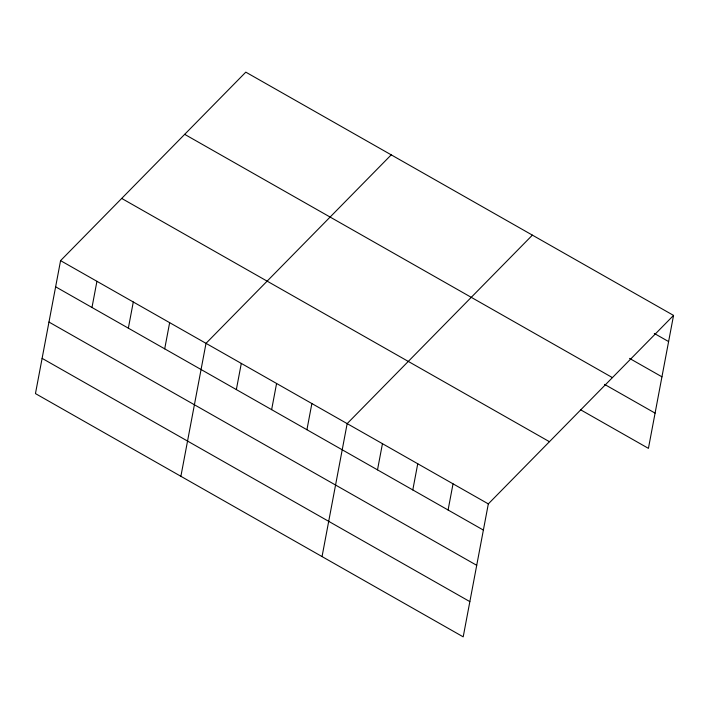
<?xml version="1.0" encoding="UTF-8"?>
<svg xmlns="http://www.w3.org/2000/svg" width="709" height="709" viewBox="0 0 709 709"><rect width="100%" height="100%" fill="white"/><g stroke="black" fill="none" stroke-linecap="round" stroke-linejoin="round"><path stroke-width="1.06" d="M60.575 260.637L35.45 393.592L463.199 636.85L488.324 503.895L673.55 315.408L245.801 72.15L60.575 260.637L488.324 503.895M91.984 307.484L96.929 281.313M128.347 328.161L133.292 301.99M164.701 348.846L169.646 322.666M180.884 476.297L206.009 343.342L391.235 154.854M236.354 389.587L241.299 363.416M271.636 409.66L276.581 383.48M306.926 429.725L311.871 403.554M322.046 556.574L347.162 423.619L532.397 235.131M377.507 469.863L382.452 443.692M412.798 489.937L417.743 463.757M448.088 510.001L453.033 483.83M673.55 315.408L648.425 448.363L580.715 409.855M654.301 333.443L668.605 341.578M629.521 358.382L661.949 376.816M184.677 134.347L612.425 377.613M604.538 384.375L655.089 413.125M121.7 198.431L549.448 441.698M55.63 286.808L483.378 530.075M48.965 322.046L476.714 565.312M42.106 358.355L469.854 601.613"/></g></svg>
